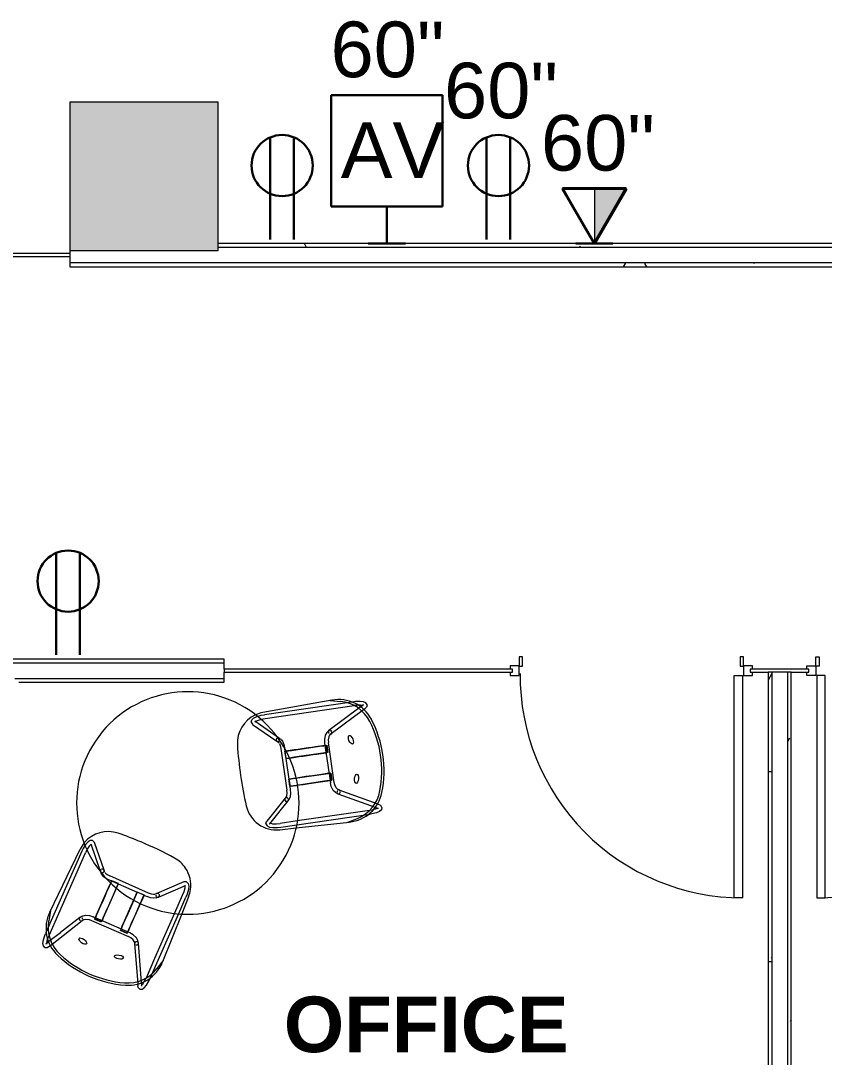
# Model space of a CAD drawing. Header units: inches. Extents: x 6664 to 8129, y 209 to 1287.
# Drawn here: x 7882.1 to 8012.1, y 337.8 to 505.5 of the extents above; entities that cross this region are included whole.
import ezdxf

# ---------------------------------------------------------------- set-up
doc = ezdxf.new("R2010")
doc.units = ezdxf.units.IN
doc.header["$MEASUREMENT"] = 0
for name, color, linetype, lineweight in [('A-ANNO-NOTE', 131, 'Continuous', 30), ('A-AREA-IDEN', 2, 'Continuous', 9), ('A-DOOR', 31, 'Continuous', 13), ('A-WALL', 113, 'Continuous', 13), ('A-WALL-PATT', 111, 'Continuous', 13), ('I-FURN', 30, 'Continuous', 9), ('I-WALL', 2, 'Continuous', 9), ('S-COLS', 52, 'Continuous', 13)]:
    doc.layers.add(name, color=color, linetype=linetype, lineweight=lineweight)
doc.styles.add('Swis721 Lt BT', font='swissl.ttf', dxfattribs={"height": 9})
doc.styles.add('Swis721 Lt BT_B', font='', dxfattribs={"height": 9})
doc.styles.get('Swis721 Lt BT_B').set_extended_font_data('Swis721 Lt BT', bold=True)
pattern_1 = [(0, (0, 0), (30.72, 7.68), [1.267, -21.773, 1.267, -21.773, -122.88]), (0, (0, 0), (30.72, 7.68), [-46.08, 1.267, -44.813, 1.267, -21.773, -53.76]), (0, (0, 0), (30.72, 7.68), [-115.2, 1.267, -14.093, 1.267, -37.133]), (120, (11.52, 3.84), (-22.011075, 22.7643004), [1.267, -21.773, 1.267, -21.773, -122.88]), (120, (11.52, 3.84), (-22.011075, 22.7643004), [-46.08, 1.267, -44.813, 1.267, -21.773, -53.76]), (120, (11.52, 3.84), (-22.011075, 22.7643004), [-115.2, 1.267, -14.093, 1.267, -37.133]), (240, (15.36, 19.2), (-8.708925, -30.4443004), [1.267, -21.773, 1.267, -21.773, -122.88]), (240, (15.36, 19.2), (-8.708925, -30.4443004), [-46.08, 1.267, -44.813, 1.267, -21.773, -53.76]), (240, (15.36, 19.2), (-8.708925, -30.4443004), [-115.2, 1.267, -14.093, 1.267, -37.133])]

# ---------------------------------------------------------------- blocks, each defined once
blk = doc.blocks.new('Door - Single - Solid Door - wood-8042742-11th FLOOR POWER _ SIGNAL')
at = {"layer": 'A-DOOR', "lineweight": 9}
for p, q in [((-14.13, 2.14), (-13.63, 2.14)), ((-14.13, 0.68), (-14.13, 2.14)), ((-13.63, 2.14), (-13.63, 0.64)), ((21.62, 2.14), (22.12, 2.14)), ((21.62, 0.64), (21.62, 2.14)), ((22.12, 2.14), (22.12, 0.68)), ((-15.63, 0.68), (-14.13, 0.68)), ((-15.63, 0.16), (-15.63, 0.68)), ((-14.13, 0.64), (-14.13, -0.86)), ((-13.63, 0.64), (-14.13, 0.64)), ((22.12, 0.64), (21.62, 0.64)), ((22.12, 0.68), (23.62, 0.68)), ((22.12, -0.86), (22.12, 0.64)), ((23.62, 0.68), (23.62, 0.16)), ((-15.63, -0.86), (-15.63, -0.34)), ((-14.13, -0.86), (-15.63, -0.86)), ((23.62, -0.86), (22.12, -0.86)), ((23.62, -0.34), (23.62, -0.86))]:
    blk.add_line(p, q, dxfattribs=at)
at = {"layer": 'A-DOOR'}
for p, q in [((-12.63, -0.86), (-14.01, -0.86)), ((-14.01, -0.86), (-14.01, -36.86)), ((-12.63, -36.86), (-12.63, -0.86)), ((-14.01, -36.86), (-12.63, -36.86))]:
    blk.add_line(p, q, dxfattribs=at)
at = {"layer": 'A-DOOR', "lineweight": 9}
blk.add_arc((-14.01, -0.86), 36, 270, 0.5, dxfattribs=at)
blk = doc.blocks.new('Door - Single - Solid Door - wood-8041455-11th FLOOR POWER _ SIGNAL')
at = {"layer": 'A-DOOR'}
for p, q in [((-14.01, 36.86), (-12.63, 36.86)), ((-14.01, 0.86), (-14.01, 36.86)), ((-12.63, 36.86), (-12.63, 0.86)), ((-12.63, 0.86), (-14.01, 0.86))]:
    blk.add_line(p, q, dxfattribs=at)
at = {"layer": 'A-DOOR', "lineweight": 9}
for p, q in [((-15.63, 0.86), (-15.63, 0.34)), ((-14.13, 0.86), (-15.63, 0.86)), ((-14.13, -0.64), (-14.13, 0.86)), ((23.62, 0.86), (22.12, 0.86)), ((22.12, 0.86), (22.12, -0.64)), ((23.62, 0.34), (23.62, 0.86)), ((-15.63, -0.16), (-15.63, -0.68)), ((-15.63, -0.68), (-14.13, -0.68)), ((-13.63, -0.64), (-14.13, -0.64)), ((-14.13, -0.68), (-14.13, -2.14)), ((-13.63, -2.14), (-13.63, -0.64)), ((22.12, -0.64), (21.62, -0.64)), ((21.62, -0.64), (21.62, -2.14)), ((22.12, -2.14), (22.12, -0.68)), ((22.12, -0.68), (23.62, -0.68)), ((23.62, -0.68), (23.62, -0.16)), ((-14.13, -2.14), (-13.63, -2.14)), ((21.62, -2.14), (22.12, -2.14))]:
    blk.add_line(p, q, dxfattribs=at)
blk.add_arc((-14.01, 0.86), 36, 359.5, 90, dxfattribs=at)
blk = doc.blocks.new('MEZ-Round_Top-Davis_Furniture-2 - 36x36x29-R-7034221-11th FLOOR POWER _ SIGNAL')
at = {"layer": 'I-FURN'}
for start, end in [(90, 270), (270, 90)]:
    blk.add_arc((0, 0), 18, start, end, dxfattribs=at)
blk = doc.blocks.new('HighTower_Eyes_Guest1 - HighTower_Eyes_Guest-V7-11th FLOOR POWER _ SIGNAL')
at = {"layer": 'I-FURN'}
for p, q in [((-8.9, 8.85), (-9.06, 8.35)), ((-8.38, 8.73), (-8.38, 8.72)), ((-8.38, 8.72), (-5.18, 5.3)), ((-8.31, 9.33), (-7.96, 9.19)), ((-7.96, 9.19), (-7.92, 9.15)), ((-4.67, 5.67), (-7.92, 9.15)), ((7.92, 9.15), (4.67, 5.67)), ((5.12, 5.24), (8.38, 8.72)), ((8.25, 8.72), (8.28, 8.68)), ((8.38, 8.73), (8.38, 8.72)), ((8.9, 8.85), (9.07, 8.31)), ((-9.98, -4.11), (-9.58, 7.25)), ((-9.18, 7.55), (-9.2, 7.02)), ((-9.2, 7.02), (-9.2, -7.23)), ((-9.1, 8.15), (-9.18, 7.55)), ((-9.07, 8.31), (-9.1, 8.15)), ((-8.55, 7.58), (-8.57, 7.02)), ((-8.57, -7.57), (-8.57, 7.02)), ((8.57, 7.02), (8.57, 3.89)), ((9.2, 4.12), (9.2, 7.02)), ((9.58, 7.25), (9.68, 4.29)), ((-5.18, 5.3), (-5.12, 5.24)), ((-5.13, 5.25), (-4.85, 4.95)), ((-4.4, 5.38), (-4.67, 5.67)), ((-4.34, 5.36), (-4.28, 5.32)), ((-4.24, 5.31), (-3.91, 5.24)), ((-3.91, 5.24), (-3.42, 5.2)), ((3.42, 5.2), (-3.42, 5.2)), ((4.4, 5.38), (4.28, 5.32)), ((4.67, 5.67), (4.4, 5.38)), ((4.85, 4.95), (5.13, 5.25)), ((-4.85, 4.95), (-4.57, 4.77)), ((-3.84, 4.61), (-3.73, 4.6)), ((-3.7, 4.6), (-3.42, 4.58)), ((-3.42, 4.58), (-2.86, 4.58)), ((-1.68, 4.61), (-2.86, 4.61)), ((-2.86, 4.61), (-2.86, 4.59)), ((-2.86, 4.6), (-1.68, 4.6)), ((-2.86, 4.58), (-2.86, 4.6)), ((-2.86, 4.23), (-2.86, 4.6)), ((-2.86, 4.59), (-2.86, 4.58)), ((-2.86, 4.58), (-2.86, 4.58)), ((-2.86, 4.58), (-2.86, 4.23)), ((-2.86, 3.53), (-2.86, 4.23)), ((-2.86, 4.23), (-2.86, 3.07)), ((-2.86, 3.21), (-2.86, 3.53)), ((-1.68, 4.59), (-1.68, 4.61)), ((-1.68, 4.6), (-1.68, 4.58)), ((-1.68, 4.6), (-1.68, 3.86)), ((-1.68, 4.58), (-1.68, 4.59)), ((-1.68, 4.58), (1.68, 4.58)), ((-1.68, 4.58), (-1.68, 4.58)), ((-1.68, 4.58), (-1.68, 4.58)), ((-1.68, 3.86), (-1.68, 4.58)), ((-1.68, 3.07), (-1.68, 3.86)), ((-1.68, 3.86), (-1.68, 3.53)), ((-1.68, 3.53), (-1.68, 3.21)), ((1.68, 4.59), (1.68, 4.61)), ((1.68, 4.61), (2.86, 4.61)), ((1.68, 3.53), (1.68, 4.6)), ((1.68, 4.6), (1.68, 4.58)), ((2.86, 4.6), (1.68, 4.6)), ((1.68, 4.58), (1.68, 4.59)), ((1.68, 4.58), (1.68, 4.58)), ((1.68, 4.58), (1.68, 3.21)), ((1.68, 3.37), (1.68, 3.53)), ((1.68, 3.21), (1.68, 3.37)), ((2.86, 4.61), (2.86, 4.59)), ((2.86, 4.58), (2.86, 4.6)), ((2.86, 4.6), (2.86, 3.53)), ((2.86, 4.59), (2.86, 4.58)), ((2.86, 4.58), (3.42, 4.58)), ((2.86, 3.26), (2.86, 4.58)), ((2.86, 4.58), (2.86, 4.58)), ((2.86, 4.58), (2.86, 4.58)), ((2.86, 3.53), (2.86, 3.26)), ((8.57, 3.89), (8.57, -4.11)), ((9.2, -7.19), (9.2, 4.12)), ((9.68, 4.29), (9.98, -4.11)), ((-2.86, -1.43), (-2.86, 3.21)), ((-2.86, 3.07), (-2.86, 2.45)), ((-2.86, 2.45), (-2.86, 1.82)), ((-2.86, 1.82), (-2.86, 0.75)), ((-1.68, 3.21), (-1.68, -1.43)), ((-1.68, 1.82), (-1.68, 3.07)), ((-1.68, 0.75), (-1.68, 1.82)), ((1.68, -1.43), (1.68, 3.2)), ((1.68, 3.2), (1.68, 3.07)), ((1.68, 3.07), (1.68, 1.82)), ((1.68, 1.82), (1.68, 0.75)), ((2.86, 3.13), (2.86, 3.21)), ((2.86, 3.21), (2.86, 3.13)), ((2.86, 3.07), (2.86, 3.13)), ((2.86, 3.13), (2.86, -1.43)), ((2.86, 1.82), (2.86, 3.07)), ((2.86, 0.75), (2.86, 1.82)), ((-2.86, 0.75), (-2.86, 0.18)), ((-2.86, 0.18), (-2.86, -0.38)), ((-1.68, 0.18), (-1.68, 0.75)), ((-1.68, -0.38), (-1.68, 0.18)), ((1.68, 0.75), (1.68, -0.38)), ((2.86, -0.38), (2.86, 0.75)), ((-2.86, -0.38), (-2.86, -1.43)), ((-2.86, -1.76), (-2.86, -1.43)), ((-2.86, -1.45), (-2.86, -1.95)), ((-1.68, -1.43), (-1.68, -0.38)), ((-1.68, -1.43), (-1.68, -1.76)), ((-1.68, -1.95), (-1.68, -1.45)), ((1.68, -0.38), (1.68, -1.43)), ((1.68, -1.76), (1.68, -1.43)), ((1.68, -1.45), (1.68, -1.94)), ((2.86, -1.42), (2.86, -0.38)), ((2.86, -1.96), (2.86, -1.43)), ((2.86, -1.43), (2.86, -1.55)), ((2.86, -1.55), (2.86, -1.76)), ((-7.71, -8.96), (-4.63, -3.21)), ((-5.18, -2.92), (-7.05, -6.4)), ((-4.92, -2.56), (-5.16, -2.9)), ((-4.65, -3.26), (-4.41, -2.93)), ((-3.68, -2.6), (-3.25, -2.57)), ((3.25, -1.94), (-3.25, -1.94)), ((-3.25, -2.57), (3.25, -2.57)), ((-2.86, -2.04), (-2.86, -1.76)), ((-2.86, -2.04), (-2.86, -2.1)), ((-2.86, -2.1), (-2.86, -2.04)), ((-2.86, -2.17), (-2.86, -2.1)), ((-2.86, -2.12), (-2.86, -2.17)), ((-1.68, -2.12), (-2.86, -2.12)), ((-1.68, -2.22), (-2.86, -2.22)), ((-1.68, -1.76), (-1.68, -2.04)), ((-1.68, -2.04), (-1.68, -2.09)), ((-1.68, -2.09), (-1.68, -2.04)), ((-1.68, -2.1), (-1.68, -2.16)), ((1.68, -2.04), (1.68, -1.76)), ((1.68, -2.05), (1.68, -2.1)), ((1.68, -2.1), (1.68, -2.05)), ((1.68, -2.12), (1.68, -2.18)), ((1.68, -2.18), (1.68, -2.12)), ((2.86, -2.12), (1.68, -2.12)), ((2.86, -2.22), (1.68, -2.22)), ((2.86, -1.76), (2.86, -2.04)), ((2.86, -2.04), (2.86, -2.1)), ((2.86, -2.1), (2.86, -2.04)), ((2.86, -2.11), (2.86, -2.18)), ((2.86, -2.18), (2.86, -2.12)), ((4.41, -2.93), (4.65, -3.26)), ((4.62, -3.2), (7.71, -8.96)), ((5.16, -2.9), (4.92, -2.56)), ((8.2, -8.54), (5.17, -2.9)), ((-9.97, -3.84), (-9.57, -5.45)), ((8.57, -4.14), (8.57, -7.57)), ((9.97, -3.84), (9.57, -5.45)), ((-7.07, -6.44), (-8.18, -8.49)), ((-9.2, -7.23), (-9.2, -7.57)), ((9.2, -7.57), (9.2, -7.23)), ((-8.47, -9.03), (-8.43, -8.96)), ((-8.2, -8.54), (-8.43, -8.96)), ((-8.33, -8.99), (-8.36, -8.94)), ((-8.3, -9.03), (-8.33, -8.99)), ((-7.88, -9.26), (-7.71, -8.96)), ((7.71, -8.96), (7.88, -9.26)), ((8.43, -8.96), (8.2, -8.54)), ((8.33, -8.99), (8.36, -8.94)), ((8.47, -9.03), (8.43, -8.96))]:
    blk.add_line(p, q, dxfattribs=at)
at = {"layer": 'I-FURN', "flags": 128}
for points in [[(-8.32, 9.33), (-8.67, 9.19), (-8.9, 8.85)], [(-8.32, 8.62), (-8.44, 8.27), (-8.54, 7.66), (-8.55, 7.58)], [(8.31, 9.33), (7.96, 9.19), (7.92, 9.15)], [(8.32, 9.33), (8.67, 9.19), (8.9, 8.85)], [(8.32, 8.62), (8.44, 8.27), (8.54, 7.66), (8.57, 7.02)], [(9.07, 8.31), (9.18, 7.55), (9.2, 7.02)], [(4.24, 5.31), (3.91, 5.24), (3.42, 5.2)], [(-4.52, 4.75), (-3.98, 4.62), (-3.84, 4.61)], [(4.85, 4.95), (4.52, 4.75), (3.98, 4.62), (3.42, 4.58)], [(-4.92, -2.56), (-4.51, -2.22), (-3.86, -2), (-3.25, -1.94)], [(-4.41, -2.93), (-4.17, -2.75), (-3.68, -2.6)], [(4.92, -2.56), (4.51, -2.22), (3.86, -2), (3.25, -1.94)], [(4.41, -2.93), (4.17, -2.75), (3.68, -2.6), (3.25, -2.57)], [(-8.39, -9.63), (-8.73, -9.49), (-8.95, -9.15), (-9.11, -8.61), (-9.19, -7.87), (-9.2, -7.57)], [(-8.53, -8.22), (-8.56, -7.96), (-8.57, -7.57)], [(-8.38, -8.88), (-8.48, -8.56), (-8.53, -8.22)], [(8.38, -8.88), (8.48, -8.56), (8.53, -8.22)], [(8.39, -9.63), (8.73, -9.49), (8.95, -9.15), (9.11, -8.61), (9.19, -7.87), (9.2, -7.57)], [(8.53, -8.22), (8.56, -7.96), (8.57, -7.57)], [(-8.39, -9.63), (-8.05, -9.49), (-7.88, -9.26)], [(8.39, -9.63), (8.05, -9.49), (7.88, -9.26)]]:
    blk.add_lwpolyline(points, dxfattribs=at)
at = {"layer": 'I-FURN'}
for centre, radius, start, end in [((-4.58, 7.08), 5, 94.6837, 164.0353), ((0, -48.87), 61.14, 91.0201, 94.6837), ((0, -48.87), 61.14, 85.3163, 90.9761), ((4.58, 7.08), 5, 57.5442, 85.3163), ((4.58, 7.08), 5, 15.8861, 57.5442), ((-4.58, 7.08), 5, 164.1139, 178), ((4.58, 7.08), 5, 2, 15.8861), ((-3.98, -4.32), 6, 178, 250.5275), ((3.98, -4.32), 6, 289.4725, 2), ((-3.75, -4), 6, 194, 251.1082), ((3.75, -4), 6, 288.8918, 346), ((0, 6.94), 17.94, 250.5275, 289.4725), ((0, 6.94), 17.94, 250.5275, 289.4725), ((0, 6.94), 17.57, 251.1082, 288.8918)]:
    blk.add_arc(centre, radius, start, end, dxfattribs=at)
for centre, major_axis, ratio, start_param, end_param in [((-4.9, 5.45), (0.228, 0.213), 0.916448, 2.346472, 2.456011), ((-4.9, 5.46), (0.227, 0.214), 0.915808, 2.422875, 2.428908), ((-4.9, 5.46), (0.227, 0.214), 0.915808, 2.428908, 2.63401), ((-4.9, 5.45), (0.228, 0.213), 0.916448, 2.456011, 2.608271), ((-4.9, 5.45), (0.228, 0.213), 0.916448, 2.084672, 2.346472), ((-4.9, 5.46), (0.227, 0.214), 0.915808, 2.167109, 2.211844), ((-4.9, 5.46), (0.227, 0.214), 0.915808, 2.690708, 2.897234), ((-4.9, 5.46), (0.227, 0.214), 0.915808, 2.963189, 3.214307), ((-4.9, 5.45), (0.228, 0.213), 0.916448, 2.947164, 3.13187), ((-4.9, 5.45), (0.228, 0.213), 0.916448, 3.13187, 3.141593), ((-4.9, 5.45), (0.228, 0.213), 0.916448, 3.141593, 3.211453), ((-4.9, 5.46), (0.227, 0.214), 0.915808, 3.214307, 3.228266), ((-4.9, 5.46), (0.227, 0.214), 0.915808, 3.289597, 3.476106), ((-4.9, 5.46), (0.227, 0.214), 0.915808, 1.381711, 1.562638), ((-4.9, 5.45), (0.228, 0.213), 0.916448, 1.386162, 1.561074), ((-4.9, 5.46), (0.227, 0.214), 0.915808, 1.155371, 1.298687), ((-4.9, 5.45), (0.228, 0.213), 0.916448, 1.147282, 1.299274), ((-4.9, 5.45), (0.228, 0.213), 0.916448, 3.684418, 3.861128), ((-4.9, 5.46), (0.227, 0.214), 0.915808, 0.858112, 1.035719), ((-4.9, 5.45), (0.228, 0.213), 0.916448, 0.85768, 1.037475), ((-4.9, 5.46), (0.227, 0.214), 0.915808, 0.596313, 0.772256), ((-4.9, 5.45), (0.228, 0.213), 0.916448, 0.590929, 0.775676), ((-4.9, 5.45), (0.228, 0.213), 0.916448, 4.471424, 4.913765), ((-4.9, 5.46), (0.227, 0.214), 0.915808, 0.191413, 0.334513), ((-4.9, 5.45), (0.228, 0.213), 0.916448, 6.273463, 6.535262), ((-4.9, 5.46), (0.227, 0.214), 0.915808, 0, 0.191413), ((-4.9, 5.46), (0.227, 0.214), 0.915808, 6.0941, 6.283185), ((-4.9, 5.45), (0.228, 0.213), 0.916448, 6.011663, 6.273463), ((-4.9, 5.45), (0.228, 0.213), 0.916448, 4.964466, 5.226265), ((-4.9, 5.46), (0.227, 0.214), 0.915808, 5.046902, 5.278321), ((-4.9, 5.45), (0.228, 0.213), 0.916448, 5.766308, 5.982538), ((-4.9, 5.45), (0.228, 0.213), 0.916448, 5.524019, 5.708881), ((4.9, 5.45), (-0.228, 0.213), 0.916448, 1.05692, 1.808476), ((4.9, 5.45), (-0.228, 0.213), 0.916448, 0.009723, 0.271522), ((4.9, 5.46), (-0.227, 0.214), 0.915808, 0, 0.189085), ((4.9, 5.46), (-0.227, 0.214), 0.915808, 1.236283, 1.433525), ((4.9, 5.45), (-0.228, 0.213), 0.916448, 6.031109, 6.283185), ((4.9, 5.46), (-0.227, 0.214), 0.915808, 6.210471, 6.283185), ((4.9, 5.45), (-0.228, 0.213), 0.916448, 0, 0.009723), ((4.9, 5.46), (-0.227, 0.214), 0.915808, 1.498082, 1.759882), ((4.9, 5.45), (-0.228, 0.213), 0.916448, 5.769309, 5.979921), ((4.9, 5.46), (-0.227, 0.214), 0.915808, 5.775508, 5.948672), ((4.9, 5.45), (-0.228, 0.213), 0.916448, 5.50751, 5.70291), ((4.9, 5.46), (-0.227, 0.214), 0.915808, 5.425073, 5.686873), ((4.9, 5.45), (-0.228, 0.213), 0.916448, 2.177595, 2.364128), ((4.9, 5.45), (-0.228, 0.213), 0.916448, 5.24571, 5.434476), ((4.9, 5.46), (-0.227, 0.214), 0.915808, 5.163274, 5.425073), ((4.9, 5.45), (-0.228, 0.213), 0.916448, 2.440623, 2.627717), ((4.9, 5.46), (-0.227, 0.214), 0.915808, 2.54528, 2.707622), ((4.9, 5.45), (-0.228, 0.213), 0.916448, 4.722112, 4.904368), ((4.9, 5.46), (-0.227, 0.214), 0.915808, 4.720924, 4.901474), ((4.9, 5.46), (-0.227, 0.214), 0.915808, 2.816059, 2.993589), ((4.9, 5.45), (-0.228, 0.213), 0.916448, 2.944098, 3.141593), ((4.9, 5.46), (-0.227, 0.214), 0.915808, 4.456985, 4.639675), ((4.9, 5.45), (-0.228, 0.213), 0.916448, 4.460312, 4.640541), ((4.9, 5.46), (-0.227, 0.214), 0.915808, 3.068879, 3.141593), ((4.9, 5.45), (-0.228, 0.213), 0.916448, 3.141593, 3.151315), ((4.9, 5.45), (-0.228, 0.213), 0.916448, 3.151315, 3.413115), ((4.9, 5.46), (-0.227, 0.214), 0.915808, 3.141593, 3.330678), ((4.9, 5.46), (-0.227, 0.214), 0.915808, 4.192335, 4.377876), ((4.9, 5.45), (-0.228, 0.213), 0.916448, 4.198513, 4.377029), ((4.9, 5.46), (-0.227, 0.214), 0.915808, 3.92624, 4.116076), ((4.9, 5.45), (-0.228, 0.213), 0.916448, 3.936713, 4.113626), ((4.9, 5.46), (-0.227, 0.214), 0.915808, 3.654412, 3.854277), ((4.9, 5.45), (-0.228, 0.213), 0.916448, 3.674914, 3.850093), ((-4.9, -3.07), (-0.275, 0.148), 0.846149, 6.063543, 6.848941), ((-4.91, -3.08), (-0.255, 0.181), 0.826969, 0.26926, 0.531059), ((-4.91, -3.08), (-0.255, 0.181), 0.826969, 0.531059, 0.792858), ((-4.9, -3.07), (-0.275, 0.148), 0.846149, 0.565756, 0.827555), ((-4.9, -3.07), (-0.275, 0.148), 0.846149, 0.827555, 1.874753), ((-4.91, -3.08), (-0.255, 0.181), 0.826969, 6.096142, 6.283185), ((-4.91, -3.08), (-0.255, 0.181), 0.826969, 0, 0.00746), ((-4.9, -3.07), (-0.275, 0.148), 0.846149, 5.878386, 6.063543), ((-4.91, -3.08), (-0.255, 0.181), 0.826969, 5.525085, 5.754636), ((-4.9, -3.07), (-0.275, 0.148), 0.846149, 2.136552, 2.294271), ((-4.91, -3.08), (-0.255, 0.181), 0.826969, 4.719849, 4.91726), ((-4.9, -3.07), (-0.275, 0.148), 0.846149, 4.492747, 4.754546), ((-4.9, -3.07), (-0.275, 0.148), 0.846149, 2.398351, 2.575143), ((-4.9, -3.07), (-0.275, 0.148), 0.846149, 2.660151, 2.896492), ((-4.9, -3.07), (-0.275, 0.148), 0.846149, 4.076075, 4.230947), ((-4.9, -3.07), (-0.275, 0.148), 0.846149, 2.92195, 3.141593), ((-4.91, -3.08), (-0.255, 0.181), 0.826969, 3.141593, 3.382773), ((-4.9, -3.07), (-0.275, 0.148), 0.846149, 3.141593, 3.18375), ((-4.91, -3.08), (-0.255, 0.181), 0.826969, 3.737682, 3.917238), ((4.9, -3.05), (0.275, 0.148), 0.846149, 2.575837, 2.796189), ((4.9, -3.05), (0.275, 0.148), 0.846149, 2.92445, 3.361235), ((4.9, -3.05), (0.275, 0.148), 0.846149, 2.052238, 2.314038), ((4.91, -3.08), (0.255, 0.181), 0.826969, 2.900413, 3.141593), ((4.91, -3.08), (0.255, 0.181), 0.826969, 1.825135, 1.996712), ((4.9, -3.05), (0.275, 0.148), 0.846149, 3.426403, 3.623034), ((4.9, -3.05), (0.275, 0.148), 0.846149, 1.528639, 1.78679), ((4.91, -3.08), (0.255, 0.181), 0.826969, 1.301537, 1.534958), ((4.9, -3.05), (0.275, 0.148), 0.846149, 1.287619, 1.528639), ((4.91, -3.08), (0.255, 0.181), 0.826969, 1.039737, 1.201154), ((4.9, -3.05), (0.275, 0.148), 0.846149, 4.251883, 5.193831), ((4.9, -3.05), (0.275, 0.148), 0.846149, 0.743241, 0.922887), ((4.9, -3.05), (0.275, 0.148), 0.846149, 6.241028, 6.717117), ((4.91, -3.08), (0.255, 0.181), 0.826969, 0, 0.254339), ((4.9, -3.05), (0.275, 0.148), 0.846149, 5.193831, 6.241028), ((4.91, -3.08), (0.255, 0.181), 0.826969, 6.275725, 6.283185), ((4.91, -3.08), (0.255, 0.181), 0.826969, 5.752126, 5.944891)]:
    blk.add_ellipse(centre, major_axis=major_axis, ratio=ratio, start_param=start_param, end_param=end_param, dxfattribs=at)
for centre, major_axis in [((-3.19, -6.22), (-0.731, 0.169)), ((3.19, -6.22), (0.731, 0.169))]:
    blk.add_ellipse(centre, major_axis=major_axis, ratio=0.429347, dxfattribs=at)
blk = doc.blocks.new('HighTower_Eyes_Guest1 - HighTower_Eyes_Guest-V8-11th FLOOR POWER _ SIGNAL')
at = {"layer": 'I-FURN'}
for p, q in [((-8.47, 9.03), (-8.43, 8.96)), ((-8.43, 8.96), (-8.2, 8.54)), ((-8.33, 8.99), (-8.36, 8.94)), ((-8.18, 8.49), (-5.18, 2.92)), ((-7.71, 8.96), (-7.88, 9.26)), ((-4.63, 3.21), (-7.71, 8.96)), ((7.71, 8.96), (4.62, 3.2)), ((5.17, 2.9), (8.2, 8.54)), ((7.88, 9.26), (7.71, 8.96)), ((8.2, 8.54), (8.43, 8.96)), ((8.33, 8.99), (8.36, 8.94)), ((8.47, 9.03), (8.43, 8.96)), ((-9.2, 7.57), (-9.2, 7.23)), ((-9.2, 7.23), (-9.2, -7.02)), ((-8.57, -7.02), (-8.57, 7.57)), ((8.57, 7.57), (8.57, -4.25)), ((9.2, 7.23), (9.2, 7.57)), ((9.2, -4.43), (9.2, 7.19)), ((-9.97, 3.84), (-9.57, 5.45)), ((9.97, 3.84), (9.57, 5.45)), ((-9.98, 4.11), (-9.58, -7.25)), ((9.67, -4.57), (9.98, 4.11)), ((-5.16, 2.9), (-4.92, 2.56)), ((-4.41, 2.93), (-4.65, 3.26)), ((-4.41, 2.93), (-4.17, 2.75)), ((3.25, 2.57), (-3.25, 2.57)), ((-3.25, 1.94), (3.25, 1.94)), ((-2.86, 2.22), (-1.68, 2.22)), ((-2.86, 2.1), (-2.86, 2.17)), ((-2.86, 2.17), (-2.86, 2.12)), ((-2.86, 2.12), (-1.68, 2.12)), ((-2.86, 2.04), (-2.86, 2.1)), ((-2.86, 2.1), (-2.86, 2.04)), ((-2.86, 1.99), (-2.86, 2.03)), ((-2.86, 2.03), (-2.86, 1.99)), ((-2.86, 1.76), (-2.86, 1.96)), ((-2.86, 1.95), (-2.86, 0.38)), ((-2.86, 1.43), (-2.86, 1.76)), ((-1.68, 2.16), (-1.68, 2.1)), ((-1.68, 2.04), (-1.68, 2.09)), ((-1.68, 2.09), (-1.68, 2.04)), ((-1.68, 1.96), (-1.68, 1.76)), ((-1.68, 0.38), (-1.68, 1.95)), ((-1.68, 1.76), (-1.68, 1.43)), ((1.68, 2.22), (2.86, 2.22)), ((1.68, 2.12), (1.68, 2.18)), ((1.68, 2.18), (1.68, 2.12)), ((1.68, 2.12), (2.86, 2.12)), ((1.68, 2.05), (1.68, 2.1)), ((1.68, 2.1), (1.68, 2.05)), ((1.68, 1.76), (1.68, 1.96)), ((1.68, 1.96), (1.68, 0.38)), ((1.68, 1.43), (1.68, 1.76)), ((2.86, 2.12), (2.86, 2.18)), ((2.86, 2.18), (2.86, 2.11)), ((2.86, 2.04), (2.86, 2.1)), ((2.86, 2.1), (2.86, 2.04)), ((2.86, 1.99), (2.86, 2.04)), ((2.86, 2.04), (2.86, 1.99)), ((2.86, 0.38), (2.86, 1.96)), ((2.86, 1.96), (2.86, 1.76)), ((2.86, 1.76), (2.86, 1.43)), ((4.65, 3.26), (4.41, 2.93)), ((4.92, 2.56), (5.16, 2.9)), ((-2.86, -3.21), (-2.86, 1.43)), ((-2.86, 0.38), (-2.86, -0.18)), ((-1.68, 1.43), (-1.68, -3.21)), ((-1.68, -0.18), (-1.68, 0.38)), ((1.68, -3.21), (1.68, 1.43)), ((1.68, 0.38), (1.68, -0.75)), ((2.86, 1.43), (2.86, -3.21)), ((2.86, -0.75), (2.86, 0.38)), ((-2.86, -0.18), (-2.86, -0.75)), ((-2.86, -0.75), (-2.86, -1.82)), ((-1.68, -0.75), (-1.68, -0.18)), ((-1.68, -1.82), (-1.68, -0.75)), ((1.68, -0.75), (1.68, -1.82)), ((2.86, -1.82), (2.86, -0.75)), ((-2.86, -1.82), (-2.86, -2.45)), ((-2.86, -2.45), (-2.86, -3.07)), ((-2.86, -3.07), (-2.86, -4.45)), ((-2.86, -3.53), (-2.86, -3.21)), ((-1.68, -2.45), (-1.68, -1.82)), ((-1.68, -3.07), (-1.68, -2.45)), ((-1.68, -4.04), (-1.68, -3.07)), ((-1.68, -3.21), (-1.68, -3.53)), ((1.68, -1.82), (1.68, -3.07)), ((1.68, -3.07), (1.68, -3.46)), ((1.68, -3.46), (1.68, -3.21)), ((2.86, -2.45), (2.86, -1.82)), ((2.86, -3.07), (2.86, -2.45)), ((2.86, -3.37), (2.86, -3.07)), ((2.86, -3.21), (2.86, -3.37)), ((-4.85, -4.95), (-5.13, -5.25)), ((-4.85, -4.95), (-4.57, -4.77)), ((-3.19, -4.58), (-3.42, -4.58)), ((-2.86, -4.58), (-3.19, -4.58)), ((-2.86, -4.45), (-2.86, -3.53)), ((-2.86, -4.45), (-2.86, -4.58)), ((-2.86, -4.6), (-2.86, -4.45)), ((-2.86, -4.58), (-2.86, -4.59)), ((-2.86, -4.58), (-2.86, -4.58)), ((-2.86, -4.58), (-2.86, -4.58)), ((-2.86, -4.6), (-2.86, -4.58)), ((-2.86, -4.59), (-2.86, -4.61)), ((-1.68, -4.6), (-2.86, -4.6)), ((-2.86, -4.61), (-1.68, -4.61)), ((-1.68, -3.53), (-1.68, -4.04)), ((-1.68, -4.06), (-1.68, -4.6)), ((-1.68, -4.58), (-1.68, -4.06)), ((1.68, -4.58), (-1.68, -4.58)), ((-1.68, -4.59), (-1.68, -4.58)), ((-1.68, -4.58), (-1.68, -4.6)), ((-1.68, -4.61), (-1.68, -4.59)), ((1.68, -3.46), (1.68, -4.58)), ((1.68, -3.53), (1.68, -3.46)), ((1.68, -4.6), (1.68, -3.53)), ((1.68, -4.59), (1.68, -4.58)), ((1.68, -4.58), (1.68, -4.6)), ((1.68, -4.58), (1.68, -4.58)), ((1.68, -4.58), (1.68, -4.58)), ((1.68, -4.61), (1.68, -4.59)), ((1.68, -4.6), (2.86, -4.6)), ((2.01, -4.61), (1.68, -4.61)), ((2.86, -4.61), (2.03, -4.61)), ((2.86, -3.41), (2.86, -3.5)), ((2.86, -3.5), (2.86, -3.41)), ((2.86, -3.53), (2.86, -4.6)), ((2.86, -4.58), (2.86, -3.53)), ((3.42, -4.58), (2.86, -4.58)), ((2.86, -4.58), (2.86, -4.58)), ((2.86, -4.58), (2.86, -4.59)), ((2.86, -4.58), (2.86, -4.58)), ((2.86, -4.6), (2.86, -4.58)), ((2.86, -4.59), (2.86, -4.61)), ((5.13, -5.25), (4.85, -4.95)), ((8.57, -4.25), (8.57, -7.02)), ((9.2, -7.02), (9.2, -4.43)), ((9.58, -7.25), (9.67, -4.57)), ((-5.49, -5.63), (-8.38, -8.72)), ((-7.92, -9.15), (-4.67, -5.67)), ((-5.12, -5.24), (-5.49, -5.63)), ((-4.67, -5.67), (-4.4, -5.38)), ((-4.34, -5.36), (-4.28, -5.32)), ((-3.42, -5.2), (3.42, -5.2)), ((4.4, -5.38), (4.28, -5.32)), ((4.4, -5.38), (4.67, -5.67)), ((4.67, -5.67), (7.92, -9.15)), ((8.38, -8.72), (5.12, -5.24)), ((-9.07, -8.31), (-9.09, -8.22)), ((-8.9, -8.85), (-9.07, -8.31)), ((-8.44, -8.27), (-8.53, -7.75)), ((-8.32, -8.62), (-8.44, -8.27)), ((8.54, -7.66), (8.57, -7.02)), ((-8.67, -9.19), (-8.9, -8.85)), ((-8.32, -9.33), (-8.67, -9.19)), ((-8.38, -8.73), (-8.38, -8.72)), ((-8.32, -9.33), (-7.96, -9.19)), ((-8.25, -8.73), (-8.26, -8.71)), ((-7.96, -9.19), (-7.92, -9.15)), ((8.25, -8.72), (8.28, -8.68)), ((8.38, -8.73), (8.38, -8.72))]:
    blk.add_line(p, q, dxfattribs=at)
at = {"layer": 'I-FURN', "flags": 128}
for points in [[(-8.39, 9.63), (-8.73, 9.49), (-8.95, 9.15), (-9.11, 8.61), (-9.19, 7.87), (-9.2, 7.57)], [(-8.38, 8.88), (-8.48, 8.56), (-8.53, 8.22)], [(-8.39, 9.63), (-8.05, 9.49), (-7.88, 9.26)], [(8.39, 9.63), (8.05, 9.49), (7.88, 9.26)], [(8.38, 8.88), (8.48, 8.56), (8.53, 8.22)], [(8.39, 9.63), (8.73, 9.49), (8.95, 9.15), (9.11, 8.61), (9.19, 7.87), (9.2, 7.57)], [(-8.53, 8.22), (-8.56, 7.96), (-8.57, 7.57)], [(8.53, 8.22), (8.56, 7.96), (8.57, 7.57)], [(-4.92, 2.56), (-4.51, 2.22), (-3.86, 2), (-3.25, 1.94)], [(-4.17, 2.75), (-3.68, 2.6), (-3.25, 2.57)], [(4.41, 2.93), (4.17, 2.75), (3.68, 2.6), (3.25, 2.57)], [(4.92, 2.56), (4.51, 2.22), (3.86, 2), (3.25, 1.94)], [(-4.52, -4.75), (-3.98, -4.62), (-3.42, -4.58)], [(4.85, -4.95), (4.52, -4.75), (3.98, -4.62), (3.42, -4.58)], [(-4.24, -5.31), (-3.91, -5.24), (-3.42, -5.2)], [(4.24, -5.31), (3.91, -5.24), (3.42, -5.2)], [(-9.09, -8.22), (-9.18, -7.55), (-9.2, -7.02)], [(-8.53, -7.75), (-8.54, -7.66), (-8.57, -7.02)], [(8.34, -8.55), (8.44, -8.27), (8.54, -7.66)], [(8.9, -8.85), (9.07, -8.31), (9.18, -7.55), (9.2, -7.02)], [(8.31, -9.33), (7.96, -9.19), (7.92, -9.15)], [(8.32, -9.33), (8.67, -9.19), (8.9, -8.85)]]:
    blk.add_lwpolyline(points, dxfattribs=at)
at = {"layer": 'I-FURN'}
for centre, radius, start, end in [((0, -6.94), 17.94, 70.5275, 109.4725), ((0, -6.94), 17.94, 70.5275, 109.4725), ((0, -6.94), 17.57, 71.1082, 108.8918), ((-3.98, 4.32), 6, 109.4725, 182), ((-3.75, 4), 6, 108.8918, 166), ((3.75, 4), 6, 14, 71.1082), ((3.98, 4.32), 6, 358, 70.5275), ((-4.58, -7.08), 5, 182, 195.8861), ((4.58, -7.08), 5, 274.6837, 358), ((-4.58, -7.08), 5, 196.2093, 265.3163), ((0, 48.87), 61.14, 265.3163, 274.6837)]:
    blk.add_arc(centre, radius, start, end, dxfattribs=at)
for centre, major_axis in [((-3.19, 6.22), (0.731, 0.169)), ((3.19, 6.22), (-0.731, 0.169))]:
    blk.add_ellipse(centre, major_axis=major_axis, ratio=0.429347, dxfattribs=at)
for centre, major_axis, ratio, start_param, end_param in [((-4.9, 3.07), (0.275, 0.148), 0.846149, 2.314038, 3.361235), ((-4.91, 3.08), (0.255, 0.181), 0.826969, 2.348734, 2.610534), ((-4.91, 3.08), (0.255, 0.181), 0.826969, 2.610534, 2.872333), ((-4.9, 3.07), (0.275, 0.148), 0.846149, 1.107926, 2.314038), ((-4.91, 3.08), (0.255, 0.181), 0.826969, 3.134132, 3.141593), ((-4.91, 3.08), (0.255, 0.181), 0.826969, 3.670142, 3.899693), ((-4.91, 3.08), (0.255, 0.181), 0.826969, 4.18133, 4.342747), ((-4.9, 3.07), (0.275, 0.148), 0.846149, 0.834036, 1.005041), ((-4.91, 3.08), (0.255, 0.181), 0.826969, 4.507518, 4.704929), ((-4.9, 3.07), (0.275, 0.148), 0.846149, 0.550687, 0.743241), ((-4.9, 3.07), (0.275, 0.148), 0.846149, 4.670232, 4.932031), ((-4.9, 3.07), (0.275, 0.148), 0.846149, 0.245101, 0.481442), ((-4.9, 3.07), (0.275, 0.148), 0.846149, 0, 0.219642), ((-4.91, 3.08), (0.255, 0.181), 0.826969, 6.042005, 6.283185), ((-4.9, 3.07), (0.275, 0.148), 0.846149, 6.241028, 6.283185), ((-4.91, 3.08), (0.255, 0.181), 0.826969, 5.50754, 5.687096), ((4.9, 3.05), (-0.275, 0.148), 0.846149, 0.345403, 0.565756), ((4.9, 3.05), (-0.275, 0.148), 0.846149, 6.063543, 6.500328), ((4.91, 3.08), (-0.255, 0.181), 0.826969, 0, 0.24118), ((4.9, 3.05), (-0.275, 0.148), 0.846149, 0.827555, 1.089355), ((4.9, 3.05), (-0.275, 0.148), 0.846149, 1.354803, 1.853974), ((4.91, 3.08), (-0.255, 0.181), 0.826969, 1.606635, 1.840056), ((4.9, 3.05), (-0.275, 0.148), 0.846149, 3.445549, 5.278145), ((4.91, 3.08), (-0.255, 0.181), 0.826969, 1.940439, 2.101855), ((4.9, 3.05), (-0.275, 0.148), 0.846149, 2.218705, 2.398351), ((4.91, 3.08), (-0.255, 0.181), 0.826969, 2.887254, 3.141593), ((4.9, 3.05), (-0.275, 0.148), 0.846149, 2.92195, 3.445549), ((4.91, 3.08), (-0.255, 0.181), 0.826969, 3.141593, 3.149053), ((4.91, 3.08), (-0.255, 0.181), 0.826969, 3.769872, 3.934451), ((4.91, 3.08), (-0.255, 0.181), 0.826969, 3.479073, 3.672652), ((-4.9, -5.46), (-0.227, 0.214), 0.915808, 0.508815, 0.712684), ((-4.9, -5.45), (-0.228, 0.213), 0.916448, 0.533321, 0.702853), ((-4.9, -5.46), (-0.227, 0.214), 0.915808, 0.784647, 0.974484), ((-4.9, -5.46), (-0.227, 0.214), 0.915808, 0.243275, 0.450885), ((-4.9, -5.45), (-0.228, 0.213), 0.916448, 0.271522, 0.444268), ((-4.9, -5.45), (-0.228, 0.213), 0.916448, 0.796531, 0.965985), ((-4.9, -5.46), (-0.227, 0.214), 0.915808, 1.050468, 1.236283), ((-4.9, -5.45), (-0.228, 0.213), 0.916448, 0.009723, 0.271522), ((-4.9, -5.46), (-0.227, 0.214), 0.915808, 0, 0.189085), ((-4.9, -5.46), (-0.227, 0.214), 0.915808, 6.210471, 6.283185), ((-4.9, -5.45), (-0.228, 0.213), 0.916448, 0, 0.009723), ((-4.9, -5.46), (-0.227, 0.214), 0.915808, 1.498082, 1.759882), ((-4.9, -5.45), (-0.228, 0.213), 0.916448, 1.580519, 1.75543), ((-4.9, -5.46), (-0.227, 0.214), 0.915808, 1.842905, 2.021681), ((-4.9, -5.45), (-0.228, 0.213), 0.916448, 1.842318, 2.019215), ((-4.9, -5.45), (-0.228, 0.213), 0.916448, 5.56365, 5.74036), ((-4.9, -5.45), (-0.228, 0.213), 0.916448, 2.104118, 2.283912), ((-4.9, -5.46), (-0.227, 0.214), 0.915808, 2.105874, 2.283481), ((-4.9, -5.45), (-0.228, 0.213), 0.916448, 5.320724, 5.50751), ((-4.9, -5.46), (-0.227, 0.214), 0.915808, 2.369337, 2.807079), ((-4.9, -5.45), (-0.228, 0.213), 0.916448, 2.365917, 2.550664), ((-4.9, -5.45), (-0.228, 0.213), 0.916448, 2.627717, 2.823607), ((-4.9, -5.45), (-0.228, 0.213), 0.916448, 4.460312, 4.953354), ((-4.9, -5.45), (-0.228, 0.213), 0.916448, 2.889516, 3.151315), ((-4.9, -5.46), (-0.227, 0.214), 0.915808, 4.166021, 4.639675), ((-4.9, -5.46), (-0.227, 0.214), 0.915808, 3.068879, 3.141593), ((-4.9, -5.45), (-0.228, 0.213), 0.916448, 3.151315, 3.413115), ((-4.9, -5.46), (-0.227, 0.214), 0.915808, 3.141593, 3.330678), ((-4.9, -5.45), (-0.228, 0.213), 0.916448, 4.198513, 4.460312), ((-4.9, -5.45), (-0.228, 0.213), 0.916448, 3.44224, 3.65847), ((-4.9, -5.45), (-0.228, 0.213), 0.916448, 3.715896, 3.900759), ((4.9, -5.45), (0.228, 0.213), 0.916448, 2.157878, 2.30374), ((4.9, -5.45), (0.228, 0.213), 0.916448, 1.561074, 2.084672), ((4.9, -5.45), (0.228, 0.213), 0.916448, 2.870071, 3.13187), ((4.9, -5.46), (0.227, 0.214), 0.915808, 1.708067, 1.90531), ((4.9, -5.46), (0.227, 0.214), 0.915808, 2.952507, 3.214307), ((4.9, -5.45), (0.228, 0.213), 0.916448, 3.13187, 3.141593), ((4.9, -5.45), (0.228, 0.213), 0.916448, 3.141593, 3.393669), ((4.9, -5.46), (0.227, 0.214), 0.915808, 1.381711, 1.64351), ((4.9, -5.45), (0.228, 0.213), 0.916448, 1.333117, 1.561074), ((4.9, -5.45), (0.228, 0.213), 0.916448, 3.444857, 3.655469), ((4.9, -5.46), (0.227, 0.214), 0.915808, 3.476106, 3.64927), ((4.9, -5.45), (0.228, 0.213), 0.916448, 3.721868, 3.917268), ((4.9, -5.46), (0.227, 0.214), 0.915808, 3.737905, 3.91334), ((4.9, -5.45), (0.228, 0.213), 0.916448, 0.777465, 0.963998), ((4.9, -5.45), (0.228, 0.213), 0.916448, 3.990302, 4.179068), ((4.9, -5.46), (0.227, 0.214), 0.915808, 3.999705, 4.176851), ((4.9, -5.45), (0.228, 0.213), 0.916448, 0.513876, 0.700969), ((4.9, -5.45), (0.228, 0.213), 0.916448, 4.255966, 4.440867), ((4.9, -5.46), (0.227, 0.214), 0.915808, 0.433971, 0.596313), ((4.9, -5.46), (0.227, 0.214), 0.915808, 4.261504, 4.44028), ((4.9, -5.46), (0.227, 0.214), 0.915808, 0.148004, 0.325533), ((4.9, -5.46), (0.227, 0.214), 0.915808, 4.527752, 4.785103), ((4.9, -5.45), (0.228, 0.213), 0.916448, 0, 0.197494), ((4.9, -5.46), (0.227, 0.214), 0.915808, 0, 0.072714), ((4.9, -5.45), (0.228, 0.213), 0.916448, 4.784237, 4.964466), ((4.9, -5.46), (0.227, 0.214), 0.915808, 4.785103, 4.967793), ((4.9, -5.45), (0.228, 0.213), 0.916448, 6.273463, 6.283185), ((4.9, -5.45), (0.228, 0.213), 0.916448, 5.831055, 6.273463), ((4.9, -5.46), (0.227, 0.214), 0.915808, 6.0941, 6.283185), ((4.9, -5.46), (0.227, 0.214), 0.915808, 5.046902, 5.232443), ((4.9, -5.45), (0.228, 0.213), 0.916448, 5.047749, 5.226265), ((4.9, -5.46), (0.227, 0.214), 0.915808, 5.832301, 6.039222), ((4.9, -5.46), (0.227, 0.214), 0.915808, 5.570501, 5.771294), ((4.9, -5.45), (0.228, 0.213), 0.916448, 5.567762, 5.749864), ((4.9, -5.45), (0.228, 0.213), 0.916448, 5.304591, 5.488065), ((4.9, -5.46), (0.227, 0.214), 0.915808, 5.308702, 5.498326)]:
    blk.add_ellipse(centre, major_axis=major_axis, ratio=ratio, start_param=start_param, end_param=end_param, dxfattribs=at)
blk = doc.blocks.new('Concrete-Rectangular-Column - 24 x 24-7727722-11th FLOOR POWER _ SIGNAL')
at = {"layer": 'S-COLS', "lineweight": 9}
blk.add_hatch(color=7, dxfattribs=at).paths.add_polyline_path([(12, -12), (12, 12), (-12, 12), (-12, -12)], flags=0)
at = {"layer": 'S-COLS', "color": 8, "lineweight": 20}
for p, q in [((12, 12), (-12, 12)), ((-12, 12), (-12, -12)), ((12, -12), (12, 12)), ((-12, -12), (12, -12))]:
    blk.add_line(p, q, dxfattribs=at)

msp = doc.modelspace()

# ---------------------------------------------------------------- hatches: boundary and pattern name
at = {"layer": 'A-ANNO-NOTE', "lineweight": 9}
msp.add_hatch(color=256, dxfattribs=at).paths.add_polyline_path([(7974.9, 469.42), (7980.06, 478.35), (7974.9, 478.35)], flags=0)
at = {"layer": 'A-WALL-PATT', "lineweight": 9}
h = msp.add_hatch(dxfattribs=at)
h.set_pattern_fill('FP_1', color=256, style=0, pattern_type=2)
h.set_pattern_definition(pattern_1)
h.paths.add_polyline_path([(8103.46, 465.73), (8121.74, 465.73), (8121.74, 468.86), (8121.12, 468.86), (8121.12, 466.36), (7889.99, 466.36), (7889.99, 465.73), (8096.4, 465.73)], flags=0)
h = msp.add_hatch(dxfattribs=at)
h.set_pattern_fill('FP_1', color=256, style=0, pattern_type=2)
h.set_pattern_definition(pattern_1)
h.paths.add_polyline_path([(8121.74, 468.86), (8121.74, 469.48), (7913.99, 469.48), (7913.99, 468.86), (8121.12, 468.86)], flags=0)
h = msp.add_hatch(dxfattribs=at)
h.set_pattern_fill('FP_1', color=256, style=0, pattern_type=2)
h.set_pattern_definition(pattern_1)
h.paths.add_polyline_path([(8003.61, 233.36), (8003.61, 400.11), (8002.99, 400.11), (8002.99, 233.36)], flags=0)
h = msp.add_hatch(dxfattribs=at)
h.set_pattern_fill('FP_1', color=256, style=0, pattern_type=2)
h.set_pattern_definition(pattern_1)
h.paths.add_polyline_path([(8006.74, 233.36), (8006.74, 400.11), (8006.11, 400.11), (8006.11, 233.36)], flags=0)

# ---------------------------------------------------------------- linework, layer by layer
at = {"layer": 'A-ANNO-NOTE'}
for p, q in [((7950.3, 493.48), (7932.3, 493.48)), ((7932.3, 493.48), (7932.3, 475.48)), ((7950.3, 475.48), (7950.3, 493.48)), ((7922.44, 470.14), (7922.44, 486.66)), ((7922.44, 470.14), (7922.44, 486.66)), ((7926.27, 470.14), (7926.27, 486.66)), ((7957.44, 470.14), (7957.44, 486.66)), ((7957.44, 470.14), (7957.44, 486.66)), ((7961.27, 470.14), (7961.27, 486.66)), ((7974.86, 469.48), (7969.71, 478.42)), ((7969.71, 478.42), (7980.02, 478.42)), ((7974.9, 469.42), (7969.75, 478.35)), ((7969.75, 478.35), (7980.06, 478.35)), ((7974.86, 469.48), (7980.02, 478.42)), ((7974.9, 469.42), (7980.06, 478.35)), ((7932.3, 475.48), (7950.3, 475.48)), ((7941.3, 469.48), (7941.3, 475.48)), ((7944.3, 469.48), (7938.3, 469.48)), ((7977.86, 469.48), (7971.86, 469.48)), ((7887.81, 402.89), (7887.81, 419.41)), ((7887.81, 402.89), (7887.81, 419.41)), ((7891.65, 402.89), (7891.65, 419.41))]:
    msp.add_line(p, q, dxfattribs=at)
at = {"layer": 'A-ANNO-NOTE', "lineweight": 9}
for p, q in [((7974.9, 469.42), (7980.06, 478.35)), ((7980.06, 478.35), (7974.9, 478.35)), ((7974.9, 478.35), (7974.9, 469.42))]:
    msp.add_line(p, q, dxfattribs=at)
at = {"layer": 'A-ANNO-NOTE'}
for centre in [(7924.36, 482.1), (7959.36, 482.1), (7889.73, 414.85)]:
    msp.add_circle(centre, 4.95, dxfattribs=at)
at = {"layer": 'A-WALL'}
for p, q in [((8121.12, 468.86), (7913.99, 468.86)), ((8121.12, 466.36), (7889.99, 466.36)), ((7877.99, 401.61), (7914.99, 401.61)), ((7914.99, 400.61), (7914.99, 400.11)), ((8006.74, 400.11), (8002.99, 400.11)), ((8003.61, 400.11), (8003.61, 233.36)), ((8006.11, 400.11), (8006.11, 233.36)), ((7881.11, 399.11), (7914.99, 399.11))]:
    msp.add_line(p, q, dxfattribs=at)
at = {"layer": 'I-WALL', "lineweight": 13}
for p, q in [((7889.99, 468.36), (7889.99, 465.73)), ((8121.74, 469.48), (7913.99, 469.48)), ((7889.99, 467.86), (7771.86, 467.86)), ((7771.86, 467.36), (7889.99, 467.36)), ((7889.99, 465.73), (8088.24, 465.73)), ((7914.99, 402.23), (7877.99, 402.23)), ((7914.99, 400.61), (7914.99, 402.23)), ((7961.61, 400.61), (7914.99, 400.61)), ((7914.99, 400.11), (7961.61, 400.11)), ((7914.99, 398.48), (7914.99, 400.11)), ((7961.61, 400.11), (7961.61, 400.61)), ((8009.61, 400.61), (8000.11, 400.61)), ((8000.11, 400.61), (8000.11, 400.11)), ((8000.11, 400.11), (8002.99, 400.11)), ((8002.99, 400.11), (8002.99, 233.36)), ((8006.74, 400.11), (8009.61, 400.11)), ((8006.74, 233.36), (8006.74, 400.11)), ((8009.61, 400.11), (8009.61, 400.61)), ((7881.74, 398.48), (7914.99, 398.48))]:
    msp.add_line(p, q, dxfattribs=at)

# ---------------------------------------------------------------- block references
at = {"layer": 'A-DOOR', "rotation": 180}
msp.add_blockref('Door - Single - Solid Door - wood-8041455-11th FLOOR POWER _ SIGNAL', (7984.86, 400.45), dxfattribs=at)
at = {"layer": 'A-DOOR'}
msp.add_blockref('Door - Single - Solid Door - wood-8042742-11th FLOOR POWER _ SIGNAL', (8024.87, 400.45), dxfattribs=at)
at = {"layer": 'I-FURN'}
for name, p, rotation in [('MEZ-Round_Top-Davis_Furniture-2 - 36x36x29-R-7034221-11th FLOOR POWER _ SIGNAL', (7909.1, 378.94), 143.2423841385357), ('HighTower_Eyes_Guest1 - HighTower_Eyes_Guest-V8-11th FLOOR POWER _ SIGNAL', (7929.78, 385.13), 278.2423841385363), ('HighTower_Eyes_Guest1 - HighTower_Eyes_Guest-V7-11th FLOOR POWER _ SIGNAL', (7897.54, 360.99), 336.2423841385358)]:
    msp.add_blockref(name, p, dxfattribs=dict(at, rotation=rotation))
at = {"layer": 'S-COLS', "lineweight": 9}
msp.add_blockref('Concrete-Rectangular-Column - 24 x 24-7727722-11th FLOOR POWER _ SIGNAL', (7901.99, 480.36), dxfattribs=at)

# ---------------------------------------------------------------- texts
at = {"layer": 'A-ANNO-NOTE', "lineweight": 9, "char_height": 9, "attachment_point": 1, "style": 'Swis721 Lt BT'}
for s, insert, width in [('60"', (7932.19, 505.4), 20.604), ('60"', (7950.55, 498.74), 20.604), ('60"', (7966.23, 490.28), 20.604), ('AV', (7933.84, 489.08), 18.18)]:
    msp.add_mtext(s, dxfattribs=dict(at, insert=insert, width=width))
at = {"layer": 'A-AREA-IDEN', "insert": (7924.63, 347.61), "char_height": 9, "width": 54.843, "attachment_point": 1, "style": 'Swis721 Lt BT_B'}
msp.add_mtext('OFFICE', dxfattribs=at)

doc.saveas('drawing.dxf')
